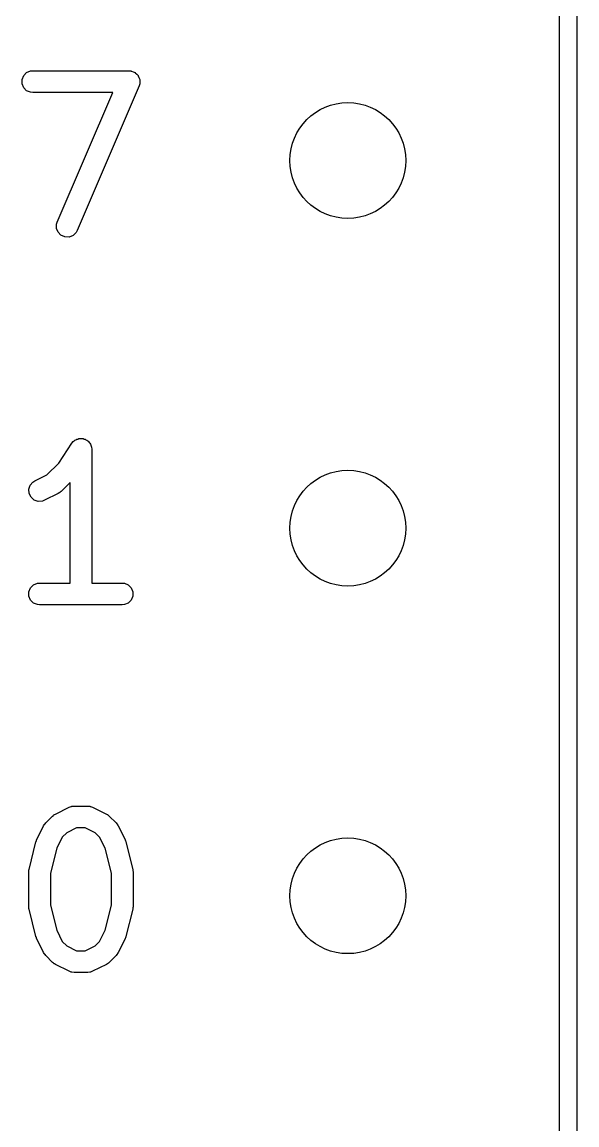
# Model space of a CAD drawing. Extents: x 19.8 to 98.9, y -129.1 to -67.1.
# Drawn here: x 78.72 to 82.55, y -121.46 to -113.84 of the extents above; entities that cross this region are included whole.
import ezdxf

# ---------------------------------------------------------------- set-up
doc = ezdxf.new("R2010")
doc.units = 0
doc.layers.add('BLACK', color=7, linetype='CONTINUOUS')

msp = doc.modelspace()

# ---------------------------------------------------------------- linework, layer by layer
at = {"layer": 'BLACK', "linetype": 'CONTINUOUS'}
for p, q in [((82.433999, -128.964), (82.433999, -72.696)), ((82.553999, -72.636), (82.553999, -129.024)), ((78.718233, -114.240187), (78.729432, -114.213151)), ((78.729432, -114.213151), (78.750124, -114.192459)), ((78.750124, -114.192459), (78.77716, -114.18126)), ((78.77716, -114.18126), (78.791792, -114.179819)), ((78.791792, -114.179819), (79.458458, -114.179819)), ((79.458458, -114.179819), (79.47309, -114.18126)), ((79.47309, -114.18126), (79.47352, -114.181438)), ((79.47352, -114.181438), (79.473985, -114.181444)), ((79.473985, -114.181444), (79.486991, -114.187018)), ((79.486991, -114.187018), (79.500126, -114.192459)), ((79.500126, -114.192459), (79.500455, -114.192788)), ((79.500455, -114.192788), (79.500883, -114.192972)), ((79.500883, -114.192972), (79.510778, -114.203111)), ((79.510778, -114.203111), (79.520818, -114.213151)), ((79.520818, -114.213151), (79.520996, -114.213581)), ((79.520996, -114.213581), (79.521322, -114.213915)), ((79.521322, -114.213915), (79.526595, -114.227097)), ((79.526595, -114.227097), (79.532017, -114.240187)), ((78.718233, -114.269451), (78.718233, -114.240187)), ((78.729432, -114.296487), (78.718233, -114.269451)), ((78.750124, -114.317179), (78.729432, -114.296487)), ((79.527394, -114.284363), (79.098823, -115.284363)), ((79.531833, -114.270347), (79.527394, -114.284363)), ((79.531838, -114.269881), (79.531833, -114.270347)), ((79.532017, -114.269451), (79.531838, -114.269881)), ((79.532017, -114.240187), (79.532017, -114.240652)), ((79.532017, -114.240652), (79.53219, -114.241085)), ((79.53219, -114.241085), (79.532017, -114.255265)), ((79.532017, -114.255265), (79.532017, -114.269451)), ((78.77716, -114.328378), (78.750124, -114.317179)), ((78.791792, -114.329819), (78.77716, -114.328378)), ((79.344717, -114.329819), (78.791792, -114.329819)), ((78.960951, -115.225275), (79.344717, -114.329819)), ((78.956155, -115.268553), (78.956512, -115.239292)), ((78.967023, -115.295723), (78.956155, -115.268553)), ((78.956512, -115.239292), (78.960951, -115.225275)), ((78.987462, -115.316667), (78.967023, -115.295723)), ((79.091735, -115.297244), (79.070791, -115.317683)), ((79.098823, -115.284363), (79.091735, -115.297244)), ((79.01436, -115.328194), (78.987462, -115.316667)), ((79.043621, -115.328551), (79.01436, -115.328194)), ((79.070791, -115.317683), (79.043621, -115.328551)), ((79.062816, -116.753099), (79.072037, -116.741841)), ((79.072037, -116.741841), (79.078206, -116.737709)), ((79.078206, -116.737709), (79.083457, -116.732459)), ((79.083457, -116.732459), (79.090246, -116.729646)), ((79.090246, -116.729646), (79.096352, -116.725558)), ((79.096352, -116.725558), (79.103632, -116.724101)), ((79.103632, -116.724101), (79.110493, -116.72126)), ((79.110493, -116.72126), (79.117841, -116.72126)), ((79.117841, -116.72126), (79.125046, -116.719819)), ((79.125046, -116.719819), (79.13233, -116.72126)), ((79.13233, -116.72126), (79.139757, -116.72126)), ((79.139757, -116.72126), (79.146545, -116.724072)), ((79.146545, -116.724072), (79.153754, -116.725498)), ((79.153754, -116.725498), (79.159933, -116.729617)), ((79.159933, -116.729617), (79.166793, -116.732459)), ((79.166793, -116.732459), (79.171986, -116.737652)), ((79.171986, -116.737652), (79.178103, -116.74173)), ((79.178103, -116.74173), (79.182236, -116.747902)), ((78.971601, -116.889896), (79.062721, -116.753216)), ((79.062721, -116.753216), (79.062755, -116.753173)), ((79.062755, -116.753173), (79.062765, -116.753151)), ((79.062765, -116.753151), (79.062816, -116.753099)), ((79.182236, -116.747902), (79.187485, -116.753151)), ((79.187485, -116.753151), (79.190296, -116.759938)), ((79.190296, -116.759938), (79.194386, -116.766045)), ((79.194386, -116.766045), (79.195842, -116.773326)), ((79.195842, -116.773326), (79.198684, -116.780187)), ((79.198684, -116.780187), (79.200109, -116.794663)), ((79.200109, -116.794663), (79.200125, -116.79474)), ((79.200125, -116.79474), (79.200119, -116.794766)), ((79.200119, -116.794766), (79.200125, -116.794819)), ((79.200125, -116.794819), (79.200125, -117.719819)), ((78.890222, -116.971275), (78.971601, -116.889896)), ((78.80587, -117.013451), (78.890222, -116.971275)), ((78.765, -117.071152), (78.774254, -117.043391)), ((78.774254, -117.043391), (78.793427, -117.021283)), ((78.793427, -117.021283), (78.80587, -117.013451)), ((79.050125, -117.023504), (78.987682, -117.085947)), ((79.050125, -117.719819), (79.050125, -117.023504)), ((78.767074, -117.100342), (78.765, -117.071152)), ((78.780161, -117.126517), (78.767074, -117.100342)), ((78.96819, -117.099996), (78.872952, -117.147615)), ((78.974489, -117.096031), (78.96819, -117.099996)), ((78.976317, -117.095274), (78.974489, -117.096031)), ((78.978373, -117.093585), (78.976317, -117.095274)), ((78.980633, -117.092164), (78.978373, -117.093585)), ((78.981932, -117.090665), (78.980633, -117.092164)), ((78.987682, -117.085947), (78.981932, -117.090665)), ((78.802269, -117.14569), (78.780161, -117.126517)), ((78.83003, -117.154944), (78.802269, -117.14569)), ((78.85922, -117.15287), (78.83003, -117.154944)), ((78.872952, -117.147615), (78.85922, -117.15287)), ((78.777051, -117.753151), (78.797743, -117.732459)), ((78.797743, -117.732459), (78.824779, -117.72126)), ((78.824779, -117.72126), (78.839411, -117.719819)), ((78.839411, -117.719819), (79.050125, -117.719819)), ((79.200125, -117.719819), (79.410839, -117.719819)), ((79.410839, -117.719819), (79.425471, -117.72126)), ((79.425471, -117.72126), (79.452507, -117.732459)), ((79.452507, -117.732459), (79.473199, -117.753151)), ((78.765852, -117.780187), (78.777051, -117.753151)), ((78.765852, -117.809451), (78.765852, -117.780187)), ((78.777051, -117.836487), (78.765852, -117.809451)), ((79.473199, -117.753151), (79.484398, -117.780187)), ((79.484398, -117.809451), (79.473199, -117.836487)), ((79.484398, -117.780187), (79.484398, -117.809451)), ((78.797743, -117.857179), (78.777051, -117.836487)), ((78.824779, -117.868378), (78.797743, -117.857179)), ((78.839411, -117.869819), (78.824779, -117.868378)), ((79.410839, -117.869819), (78.839411, -117.869819)), ((79.425471, -117.868378), (79.410839, -117.869819)), ((79.452507, -117.857179), (79.425471, -117.868378)), ((79.473199, -117.836487), (79.452507, -117.857179)), ((79.062874, -119.26126), (79.077506, -119.259819)), ((79.077506, -119.259819), (79.172744, -119.259819)), ((79.172744, -119.259819), (79.187376, -119.26126)), ((78.881616, -119.377024), (78.929235, -119.329405)), ((78.929235, -119.329405), (78.934984, -119.324686)), ((78.934984, -119.324686), (78.936284, -119.323188)), ((78.936284, -119.323188), (78.938543, -119.321766)), ((78.938543, -119.321766), (78.9406, -119.320078)), ((78.9406, -119.320078), (78.942427, -119.31932)), ((78.942427, -119.31932), (78.948727, -119.315356)), ((78.948727, -119.315356), (79.043965, -119.267737)), ((79.043965, -119.267737), (79.057696, -119.262482)), ((79.057696, -119.262482), (79.060385, -119.26229)), ((79.060385, -119.26229), (79.062874, -119.26126)), ((79.187376, -119.26126), (79.189865, -119.262291)), ((79.189865, -119.262291), (79.192553, -119.262482)), ((79.192553, -119.262482), (79.206285, -119.267737)), ((79.206285, -119.267737), (79.301523, -119.315356)), ((79.301523, -119.315356), (79.307822, -119.31932)), ((79.307822, -119.31932), (79.30965, -119.320078)), ((79.30965, -119.320078), (79.311706, -119.321766)), ((79.311706, -119.321766), (79.313966, -119.323188)), ((79.313966, -119.323188), (79.315265, -119.324686)), ((79.315265, -119.324686), (79.321015, -119.329405)), ((79.321015, -119.329405), (79.368634, -119.377024)), ((78.819948, -119.491754), (78.867567, -119.396516)), ((78.867567, -119.396516), (78.871531, -119.390216)), ((78.871531, -119.390216), (78.872289, -119.388389)), ((78.872289, -119.388389), (78.873977, -119.386332)), ((78.873977, -119.386332), (78.875399, -119.384073)), ((78.875399, -119.384073), (78.876897, -119.382773)), ((78.876897, -119.382773), (78.881616, -119.377024)), ((79.095211, -119.409819), (79.026695, -119.444077)), ((79.155039, -119.409819), (79.095211, -119.409819)), ((79.223555, -119.444077), (79.155039, -119.409819)), ((79.368634, -119.377024), (79.373352, -119.382773)), ((79.373352, -119.382773), (79.374851, -119.384073)), ((79.374851, -119.384073), (79.376272, -119.386332)), ((79.376272, -119.386332), (79.377961, -119.388389)), ((79.377961, -119.388389), (79.378718, -119.390216)), ((79.378718, -119.390216), (79.382683, -119.396516)), ((79.382683, -119.396516), (79.430302, -119.491754)), ((78.996288, -119.474484), (78.957794, -119.551471)), ((79.026695, -119.444077), (78.996288, -119.474484)), ((79.253962, -119.474484), (79.223555, -119.444077)), ((79.292455, -119.551471), (79.253962, -119.474484)), ((78.76665, -119.697581), (78.814269, -119.507105)), ((78.814269, -119.507105), (78.814654, -119.506025)), ((78.814654, -119.506025), (78.814693, -119.505486)), ((78.814693, -119.505486), (78.81702, -119.499404)), ((78.81702, -119.499404), (78.819216, -119.493259)), ((78.819216, -119.493259), (78.819538, -119.492823)), ((78.819538, -119.492823), (78.819948, -119.491754)), ((78.957794, -119.551471), (78.914411, -119.725005)), ((79.335839, -119.725005), (79.292455, -119.551471)), ((79.430302, -119.491754), (79.430711, -119.492823)), ((79.430711, -119.492823), (79.431034, -119.493259)), ((79.431034, -119.493259), (79.433226, -119.499395)), ((79.433226, -119.499395), (79.435557, -119.505485)), ((79.435557, -119.505485), (79.435595, -119.506025)), ((79.435595, -119.506025), (79.435981, -119.507105)), ((79.435981, -119.507105), (79.4836, -119.697581)), ((78.764411, -119.715771), (78.764662, -119.713217)), ((78.764411, -119.953866), (78.764411, -119.715771)), ((78.7645, -119.712125), (78.765309, -119.706651)), ((78.764662, -119.713217), (78.7645, -119.712125)), ((78.765309, -119.706651), (78.765852, -119.701139)), ((78.765852, -119.701139), (78.766274, -119.700117)), ((78.766274, -119.700117), (78.76665, -119.697581)), ((79.4836, -119.697581), (79.483975, -119.700117)), ((79.483975, -119.700117), (79.484398, -119.701139)), ((79.484398, -119.701139), (79.48494, -119.706651)), ((79.48494, -119.706651), (79.48575, -119.712125)), ((79.48575, -119.712125), (79.485587, -119.713217)), ((79.485587, -119.713217), (79.485839, -119.715771)), ((79.485839, -119.715771), (79.485839, -119.953866)), ((78.914411, -119.725005), (78.914411, -119.944632)), ((79.335839, -119.944632), (79.335839, -119.725005)), ((78.914411, -119.944632), (78.957794, -120.118166)), ((79.292455, -120.118166), (79.335839, -119.944632)), ((78.764662, -119.956419), (78.764411, -119.953866)), ((78.7645, -119.957512), (78.764662, -119.956419)), ((78.765309, -119.962985), (78.7645, -119.957512)), ((78.765852, -119.968498), (78.765309, -119.962985)), ((78.766274, -119.969519), (78.765852, -119.968498)), ((78.76665, -119.972056), (78.766274, -119.969519)), ((78.814269, -120.162532), (78.76665, -119.972056)), ((79.4836, -119.972056), (79.435981, -120.162532)), ((79.483975, -119.969519), (79.4836, -119.972056)), ((79.484398, -119.968498), (79.483975, -119.969519)), ((79.48494, -119.962985), (79.484398, -119.968498)), ((79.48575, -119.957512), (79.48494, -119.962985)), ((79.485839, -119.953866), (79.485587, -119.956419)), ((79.485587, -119.956419), (79.48575, -119.957512)), ((78.814654, -120.163611), (78.814269, -120.162532)), ((78.814693, -120.164151), (78.814654, -120.163611)), ((78.81702, -120.170232), (78.814693, -120.164151)), ((78.819216, -120.176378), (78.81702, -120.170232)), ((78.957794, -120.118166), (78.996288, -120.195153)), ((79.253961, -120.195153), (79.292455, -120.118166)), ((79.433226, -120.170241), (79.431034, -120.176378)), ((79.435557, -120.164152), (79.433226, -120.170241)), ((79.435595, -120.163611), (79.435557, -120.164152)), ((79.435981, -120.162532), (79.435595, -120.163611)), ((78.819538, -120.176813), (78.819216, -120.176378)), ((78.819948, -120.177883), (78.819538, -120.176813)), ((78.867567, -120.273121), (78.819948, -120.177883)), ((78.996288, -120.195153), (79.026695, -120.225561)), ((79.026695, -120.225561), (79.095211, -120.259819)), ((79.155039, -120.259819), (79.223554, -120.225561)), ((79.223554, -120.225561), (79.253961, -120.195153)), ((79.430302, -120.177883), (79.382683, -120.273121)), ((79.430711, -120.176813), (79.430302, -120.177883)), ((79.431034, -120.176378), (79.430711, -120.176813)), ((78.87153, -120.279417), (78.867567, -120.273121)), ((78.872288, -120.281247), (78.87153, -120.279417)), ((78.873977, -120.283305), (78.872288, -120.281247)), ((78.875399, -120.285564), (78.873977, -120.283305)), ((78.876897, -120.286863), (78.875399, -120.285564)), ((78.881615, -120.292612), (78.876897, -120.286863)), ((78.929234, -120.340232), (78.881615, -120.292612)), ((79.095211, -120.259819), (79.155039, -120.259819)), ((79.368634, -120.292613), (79.321016, -120.340232)), ((79.373352, -120.286863), (79.368634, -120.292613)), ((79.374851, -120.285564), (79.373352, -120.286863)), ((79.376272, -120.283305), (79.374851, -120.285564)), ((79.377962, -120.281247), (79.376272, -120.283305)), ((79.378719, -120.279417), (79.377962, -120.281247)), ((79.382683, -120.273121), (79.378719, -120.279417)), ((78.934983, -120.34495), (78.929234, -120.340232)), ((78.936284, -120.34645), (78.934983, -120.34495)), ((78.938543, -120.347872), (78.936284, -120.34645)), ((78.9406, -120.34956), (78.938543, -120.347872)), ((78.942427, -120.350317), (78.9406, -120.34956)), ((78.948727, -120.354282), (78.942427, -120.350317)), ((79.043965, -120.401901), (78.948727, -120.354282)), ((79.057696, -120.407156), (79.043965, -120.401901)), ((79.206285, -120.401901), (79.192553, -120.407156)), ((79.301523, -120.354282), (79.206285, -120.401901)), ((79.307822, -120.350317), (79.301523, -120.354282)), ((79.30965, -120.34956), (79.307822, -120.350317)), ((79.311706, -120.347872), (79.30965, -120.34956)), ((79.313966, -120.34645), (79.311706, -120.347872)), ((79.315266, -120.34495), (79.313966, -120.34645)), ((79.321016, -120.340232), (79.315266, -120.34495)), ((79.060385, -120.407347), (79.057696, -120.407156)), ((79.062874, -120.408378), (79.060385, -120.407347)), ((79.077506, -120.409819), (79.062874, -120.408378)), ((79.172744, -120.409819), (79.077506, -120.409819)), ((79.187376, -120.408378), (79.172744, -120.409819)), ((79.189865, -120.407346), (79.187376, -120.408378)), ((79.192553, -120.407156), (79.189865, -120.407346))]:
    msp.add_line(p, q, dxfattribs=at)
at = {"layer": 'BLACK'}
for centre in [(80.97, -114.8), (80.97, -114.8), (80.97, -117.34), (80.97, -117.34), (80.97, -119.88), (80.97, -119.88)]:
    msp.add_circle(centre, 0.4, dxfattribs=at)

doc.saveas('drawing.dxf')
